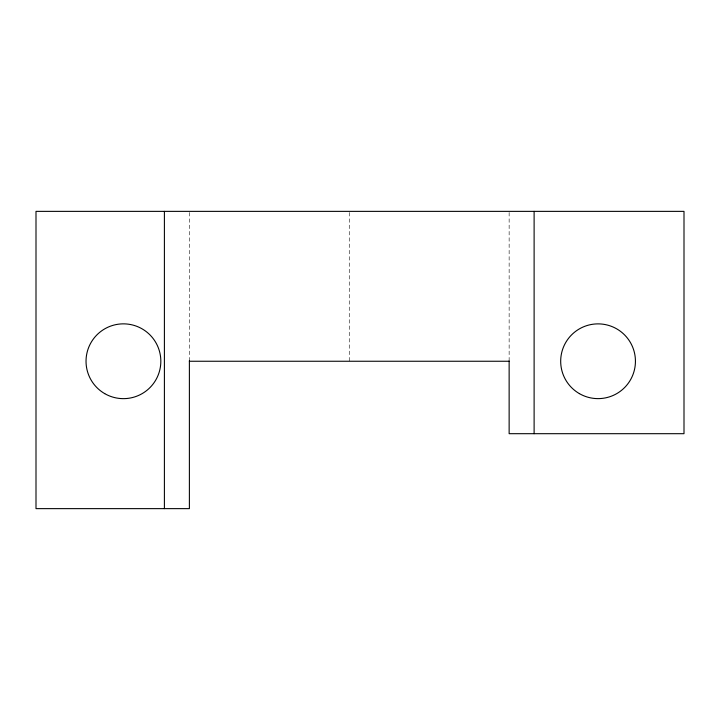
<?xml version="1.0" encoding="UTF-8"?>
<svg xmlns="http://www.w3.org/2000/svg" width="720" height="720" viewBox="0 0 720 720"><rect width="100%" height="100%" fill="white"/><g stroke="black" fill="none" stroke-linecap="round" stroke-linejoin="round"><path stroke-width="0.54" stroke-dasharray="3.6 2.7" d="M509.139 212.481L509.139 360.126M349.263 212.481L349.263 361.251M189.387 212.481L189.387 361.251"/><path stroke-width="1.08" d="M189.387 361.251L509.139 361.251M534.114 211.365L534.114 433.692M509.139 360.711L509.139 433.692L684 433.692L684 211.365L36 211.365L36 508.635L189.387 508.635L189.387 360.558M164.403 211.365L164.403 508.635M579.375 393.615A37.368 37.368 0 0 0 635.436 361.251A37.368 37.368 0 0 0 579.375 328.887A37.368 37.368 0 0 0 579.375 393.615M104.733 393.642A37.404 37.404 0 0 0 160.83 361.251A37.404 37.404 0 0 0 104.733 328.86A37.404 37.404 0 0 0 104.733 393.642"/></g></svg>
